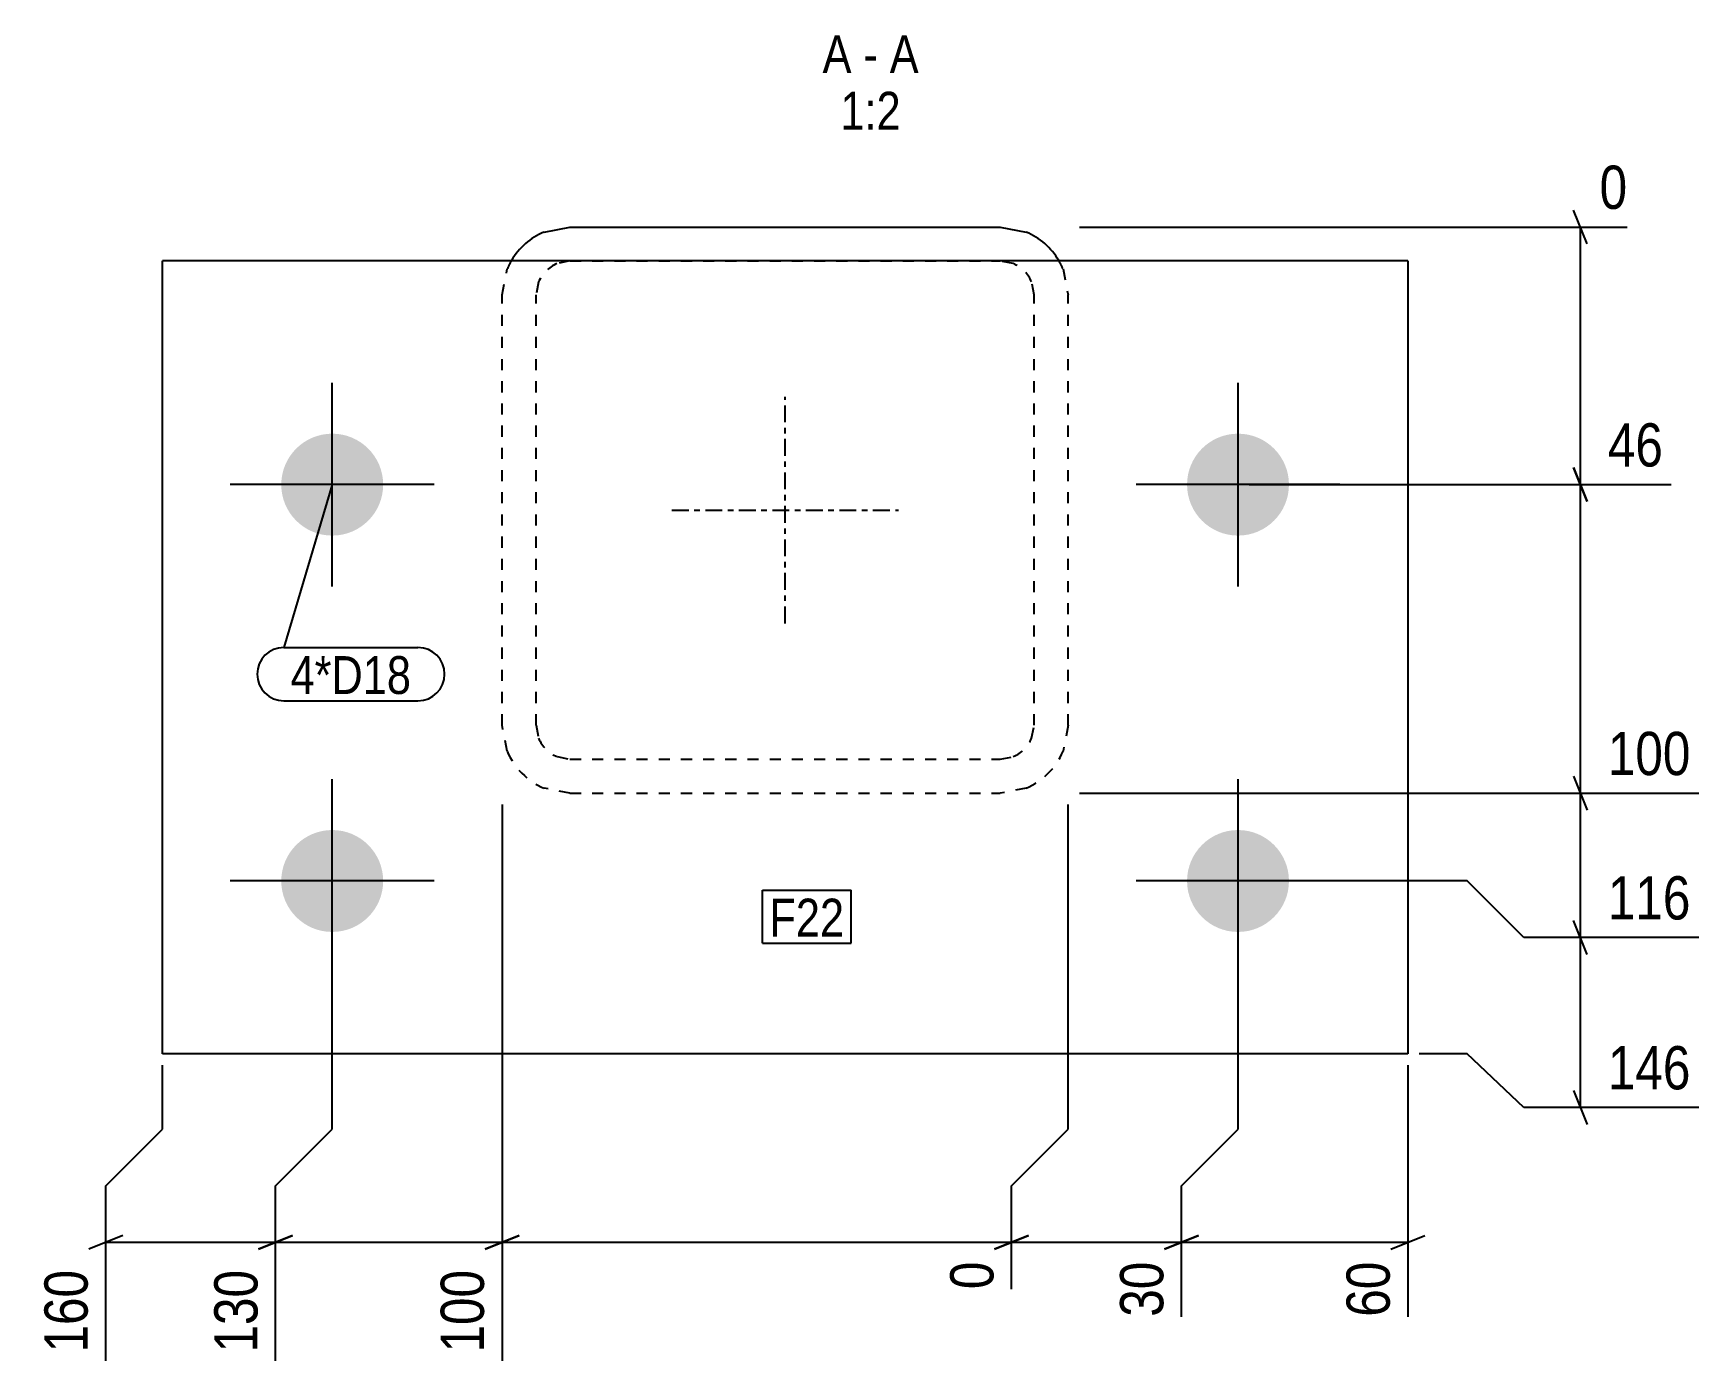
# Model space of a CAD drawing. Header units: millimetres. Extents: x 5 to 23770, y 5 to 905.
# Drawn here: x 15692.9 to 15987.2, y 4.7 to 239.3 of the extents above; entities that cross this region are included whole.
import ezdxf

# ---------------------------------------------------------------- set-up
doc = ezdxf.new("R2010")
doc.units = ezdxf.units.MM
doc.linetypes.add('DXK_LINE_DOT2', pattern=[3.9198, 1.9599, -1.9599])
doc.linetypes.add('DXK_LINE_DOT3', pattern=[5.9187, 2.979, -0.9799, 0.9799, -0.9799])
for name, color, linetype in [('MÅLSÆTNING', 7, 'Continuous'), ('STÅL', 7, 'Continuous'), ('TEKST', 7, 'Continuous')]:
    doc.layers.add(name, color=color, linetype=linetype)
doc.styles.add('Arial Narrow', font='ARIALN.TTF', dxfattribs={"height": 0.2})

msp = doc.modelspace()

# ---------------------------------------------------------------- hatches: boundary and pattern name
at = {"layer": 'STÅL', "linetype": 'Continuous'}
for points in [[(15736.67, 159.55, -1), (15754.67, 159.55, -1)], [(15896.67, 159.55, -1), (15914.67, 159.55, -1)], [(15736.67, 89.55, -1), (15754.67, 89.55, -1)], [(15896.67, 89.55, -1), (15914.67, 89.55, -1)]]:
    msp.add_hatch(color=96, dxfattribs=at).paths.add_polyline_path(points)

# ---------------------------------------------------------------- linework, layer by layer
at = {"layer": 'MÅLSÆTNING', "color": 7, "linetype": 'Continuous'}
for p, q in [((15967.34, 202.05), (15964.94, 208.05)), ((15877.67, 205.05), (15974.41, 205.05)), ((15966.14, 159.55), (15966.14, 205.05)), ((15964.94, 162.55), (15967.34, 156.55)), ((15967.34, 156.55), (15964.94, 162.55)), ((15907.67, 159.55), (15982.2, 159.55)), ((15907.67, 159.55), (15982.2, 159.55)), ((15966.14, 105.05), (15966.14, 159.55)), ((15964.94, 108.05), (15967.34, 102.05)), ((15964.94, 108.05), (15967.34, 102.05)), ((15775.67, 103.05), (15775.67, 4.8)), ((15775.67, 103.05), (15775.67, 4.8)), ((15875.67, 45.74), (15875.67, 103.05)), ((15875.67, 45.74), (15875.67, 103.05)), ((15877.67, 105.05), (15987.08, 105.05)), ((15877.67, 105.05), (15987.08, 105.05)), ((15966.14, 79.55), (15966.14, 105.05)), ((15946.14, 89.55), (15907.67, 89.55)), ((15946.14, 89.55), (15907.67, 89.55)), ((15956.14, 79.55), (15946.14, 89.55)), ((15956.14, 79.55), (15946.14, 89.55)), ((15745.67, 45.74), (15745.67, 87.55)), ((15745.67, 45.74), (15745.67, 87.55)), ((15905.67, 45.74), (15905.67, 87.55)), ((15905.67, 45.74), (15905.67, 87.55)), ((15967.34, 76.55), (15964.94, 82.55)), ((15967.34, 76.55), (15964.94, 82.55)), ((15987.08, 79.55), (15956.14, 79.55)), ((15987.08, 79.55), (15956.14, 79.55)), ((15966.14, 49.55), (15966.14, 79.55)), ((15946.14, 59.05), (15937.67, 59.05)), ((15956.14, 49.55), (15946.14, 59.05)), ((15715.67, 45.74), (15715.67, 57.05)), ((15935.67, 57.05), (15935.67, 12.59)), ((15964.94, 52.55), (15967.34, 46.55)), ((15987.08, 49.55), (15956.14, 49.55)), ((15705.67, 35.74), (15715.67, 45.74)), ((15735.67, 35.74), (15745.67, 45.74)), ((15735.67, 35.74), (15745.67, 45.74)), ((15865.67, 35.74), (15875.67, 45.74)), ((15865.67, 35.74), (15875.67, 45.74)), ((15895.67, 35.74), (15905.67, 45.74)), ((15895.67, 35.74), (15905.67, 45.74)), ((15705.67, 4.8), (15705.67, 35.74)), ((15735.67, 4.8), (15735.67, 35.74)), ((15735.67, 4.8), (15735.67, 35.74)), ((15865.67, 17.46), (15865.67, 35.74)), ((15865.67, 17.46), (15865.67, 35.74)), ((15895.67, 12.59), (15895.67, 35.74)), ((15895.67, 12.59), (15895.67, 35.74)), ((15708.67, 26.94), (15702.67, 24.54)), ((15738.67, 26.94), (15732.67, 24.54)), ((15732.67, 24.54), (15738.67, 26.94)), ((15778.67, 26.94), (15772.67, 24.54)), ((15772.67, 24.54), (15778.67, 26.94)), ((15868.67, 26.94), (15862.67, 24.54)), ((15862.67, 24.54), (15868.67, 26.94)), ((15898.67, 26.94), (15892.67, 24.54)), ((15892.67, 24.54), (15898.67, 26.94)), ((15932.67, 24.54), (15938.67, 26.94)), ((15705.67, 25.74), (15735.67, 25.74)), ((15735.67, 25.74), (15775.67, 25.74)), ((15775.67, 25.74), (15865.67, 25.74)), ((15865.67, 25.74), (15895.67, 25.74)), ((15895.67, 25.74), (15935.67, 25.74))]:
    msp.add_line(p, q, dxfattribs=at)
at = {"layer": 'STÅL', "color": 2, "linetype": 'Continuous'}
for p, q in [((15783.08, 204.14), (15787.67, 205.05)), ((15787.67, 205.05), (15863.67, 205.05)), ((15863.67, 205.05), (15868.27, 204.14)), ((15715.67, 59.05), (15715.67, 199.05)), ((15935.67, 199.05), (15715.67, 199.05)), ((15935.67, 199.05), (15935.67, 59.05)), ((15935.67, 59.05), (15715.67, 59.05))]:
    msp.add_line(p, q, dxfattribs=at)
at = {"layer": 'STÅL', "color": 7, "linetype": 'DXK_LINE_DOT2'}
for p, q in [((15775.67, 193.05), (15776.59, 197.65)), ((15787.67, 199.05), (15785.38, 198.6)), ((15787.67, 199.05), (15863.67, 199.05)), ((15865.97, 198.6), (15863.67, 199.05)), ((15874.76, 197.65), (15875.67, 193.05)), ((15782.13, 195.35), (15781.67, 193.05)), ((15869.67, 193.05), (15869.22, 195.35)), ((15775.67, 117.05), (15775.67, 193.05)), ((15781.67, 117.05), (15781.67, 193.05)), ((15869.67, 117.05), (15869.67, 193.05)), ((15875.67, 117.05), (15875.67, 193.05)), ((15776.59, 112.46), (15775.67, 117.05)), ((15781.67, 117.05), (15782.13, 114.76)), ((15869.22, 114.76), (15869.67, 117.05)), ((15875.67, 117.05), (15874.76, 112.46)), ((15785.38, 111.51), (15787.67, 111.05)), ((15787.67, 111.05), (15863.67, 111.05)), ((15863.67, 111.05), (15865.97, 111.51)), ((15787.67, 105.05), (15783.08, 105.97)), ((15868.27, 105.97), (15863.67, 105.05)), ((15787.67, 105.05), (15863.67, 105.05))]:
    msp.add_line(p, q, dxfattribs=at)
at = {"layer": 'STÅL', "color": 96, "linetype": 'Continuous'}
for p, q in [((15745.67, 141.55), (15745.67, 177.55)), ((15905.67, 141.55), (15905.67, 177.55)), ((15763.67, 159.55), (15727.67, 159.55)), ((15923.67, 159.55), (15887.67, 159.55)), ((15745.67, 71.55), (15745.67, 107.55)), ((15905.67, 71.55), (15905.67, 107.55)), ((15763.67, 89.55), (15727.67, 89.55)), ((15923.67, 89.55), (15887.67, 89.55))]:
    msp.add_line(p, q, dxfattribs=at)
at = {"layer": 'STÅL', "color": 7, "linetype": 'DXK_LINE_DOT3'}
for p, q in [((15825.67, 135.05), (15825.67, 175.05)), ((15805.67, 155.05), (15845.67, 155.05))]:
    msp.add_line(p, q, dxfattribs=at)
at = {"layer": 'STÅL', "color": 2, "linetype": 'Continuous'}
for centre, start, end in [((15787.67, 193.05), 112.5, 149.4011), ((15863.67, 193.05), 30.5989, 67.5)]:
    msp.add_arc(centre, 12, start, end, dxfattribs=at)
at = {"layer": 'STÅL', "color": 7, "linetype": 'DXK_LINE_DOT2'}
for centre, radius, start, end in [((15787.67, 193.05), 12, 149.4011, 157.5), ((15787.67, 193.05), 6, 112.5, 157.5), ((15863.67, 193.05), 6, 22.5, 67.5), ((15863.67, 193.05), 12, 22.5, 30.5989), ((15787.67, 117.05), 12, 202.5, 247.5), ((15787.67, 117.05), 6, 202.5, 247.5), ((15863.67, 117.05), 6, 292.5, 337.5), ((15863.67, 117.05), 12, 292.5, 337.5)]:
    msp.add_arc(centre, radius, start, end, dxfattribs=at)

# ---------------------------------------------------------------- wipeouts: each hides what was drawn before it
at = {"color": 0, "linetype": 'Continuous'}
for points, layer in [([(15982.34, 161.15), (15982.34, 172.35), (15969.39, 172.35), (15969.39, 161.15)], 'MÅLSÆTNING'), ([(15987.22, 106.65), (15987.22, 117.85), (15969.39, 117.85), (15969.39, 106.65)], 'MÅLSÆTNING'), ([(15987.22, 81.15), (15987.22, 92.35), (15969.39, 92.35), (15969.39, 81.15)], 'MÅLSÆTNING'), ([(15987.22, 51.15), (15987.22, 62.35), (15969.39, 62.35), (15969.39, 51.15)], 'MÅLSÆTNING'), ([(15704.07, 22.48), (15692.87, 22.48), (15692.87, 4.66), (15704.07, 4.66)], 'MÅLSÆTNING'), ([(15734.07, 22.48), (15722.87, 22.48), (15722.87, 4.66), (15734.07, 4.66)], 'MÅLSÆTNING'), ([(15774.07, 22.48), (15762.87, 22.48), (15762.87, 4.66), (15774.07, 4.66)], 'MÅLSÆTNING'), ([(15837.4, 232.25), (15837.4, 239.25), (15832.29, 239.25), (15832.29, 232.25)], 'TEKST'), ([(15842.05, 232.25), (15842.05, 239.25), (15839.5, 239.25), (15839.5, 232.25)], 'TEKST'), ([(15849.26, 232.25), (15849.26, 239.25), (15844.15, 239.25), (15844.15, 232.25)], 'TEKST'), ([(15846.11, 222.25), (15846.11, 229.25), (15835.44, 229.25), (15835.44, 222.25)], 'TEKST')]:
    msp.add_wipeout(points, dxfattribs=at).dxf.layer = layer
at = {"color": 0}
for points in [[(15759.62, 122.58), (15759.62, 129.58), (15738.31, 129.58), (15738.31, 122.58)], [(15836.11, 79.74), (15836.11, 86.74), (15822.89, 86.74), (15822.89, 79.74)]]:
    msp.add_wipeout(points, dxfattribs=at).dxf.layer = 'TEKST'

# ---------------------------------------------------------------- next in the draw order: texts
at = {"layer": 'MÅLSÆTNING', "color": 3, "linetype": 'Continuous', "style": 'Arial Narrow'}
for s, p in [('46', (15970.99, 162.75)), ('100', (15970.99, 108.25)), ('116', (15970.99, 82.75)), ('146', (15970.99, 52.75))]:
    msp.add_text(s, height=7.635, dxfattribs=at).set_placement(p)
for s, p in [('160', (15702.47, 6.26)), ('130', (15732.47, 6.26)), ('100', (15772.47, 6.26))]:
    msp.add_text(s, height=7.635, rotation=90.0002, dxfattribs=at).set_placement(p)
at = {"layer": 'TEKST', "color": 3, "linetype": 'Continuous', "style": 'Arial Narrow'}
for s, height, p in [('A', 6.68, (15832.29, 232.25)), ('A', 6.68, (15844.15, 232.25)), ('-', 6.68, (15839.5, 232.25)), ('1:2', 6.681, (15835.44, 222.25))]:
    msp.add_text(s, height=height, dxfattribs=at).set_placement(p)

# ---------------------------------------------------------------- next in the draw order: wipeouts: each hides what was drawn before it
at = {"color": 0, "linetype": 'Continuous'}
for points in [[(15976.01, 206.65), (15976.01, 217.85), (15967.94, 217.85), (15967.94, 206.65)], [(15864.07, 23.94), (15852.87, 23.94), (15852.87, 15.86), (15864.07, 15.86)], [(15894.07, 23.94), (15882.87, 23.94), (15882.87, 10.99), (15894.07, 10.99)], [(15934.07, 23.94), (15922.87, 23.94), (15922.87, 10.99), (15934.07, 10.99)]]:
    msp.add_wipeout(points, dxfattribs=at).dxf.layer = 'MÅLSÆTNING'
at = {"color": 0}
for points in [[(15759.62, 122.58), (15759.62, 129.58), (15738.31, 129.58), (15738.31, 122.58)], [(15836.11, 79.74), (15836.11, 86.74), (15822.89, 86.74), (15822.89, 79.74)]]:
    msp.add_wipeout(points, dxfattribs=at).dxf.layer = 'TEKST'

# ---------------------------------------------------------------- next in the draw order: linework, layer by layer
at = {"layer": 'TEKST', "color": 7, "linetype": 'Continuous'}
for p, q in [((15745.67, 159.55), (15737.11, 130.78)), ((15737.11, 130.78), (15760.82, 130.78)), ((15737.11, 121.38), (15760.82, 121.38)), ((15821.69, 87.94), (15837.31, 87.94)), ((15821.69, 78.54), (15821.69, 87.94)), ((15837.31, 78.54), (15837.31, 87.94)), ((15821.69, 78.54), (15837.31, 78.54))]:
    msp.add_line(p, q, dxfattribs=at)
for centre, start, end in [((15737.11, 126.08), 90, 270), ((15760.82, 126.08), 270, 90)]:
    msp.add_arc(centre, 4.7, start, end, dxfattribs=at)

# ---------------------------------------------------------------- next in the draw order: texts
at = {"layer": 'MÅLSÆTNING', "color": 3, "linetype": 'Continuous', "style": 'Arial Narrow'}
msp.add_text('0', height=7.64, dxfattribs=at).set_placement((15969.54, 208.25))
for s, height, p in [('0', 7.64, (15862.47, 17.46)), ('30', 7.635, (15892.47, 12.59)), ('60', 7.635, (15932.47, 12.59))]:
    msp.add_text(s, height=height, rotation=90.0002, dxfattribs=at).set_placement(p)
at = {"layer": 'TEKST', "color": 3, "style": 'Arial Narrow'}
for s, p in [('4*D18', (15738.31, 122.58)), ('F22', (15822.89, 79.74))]:
    msp.add_text(s, height=6.681, dxfattribs=at).set_placement(p)

doc.saveas('drawing.dxf')
